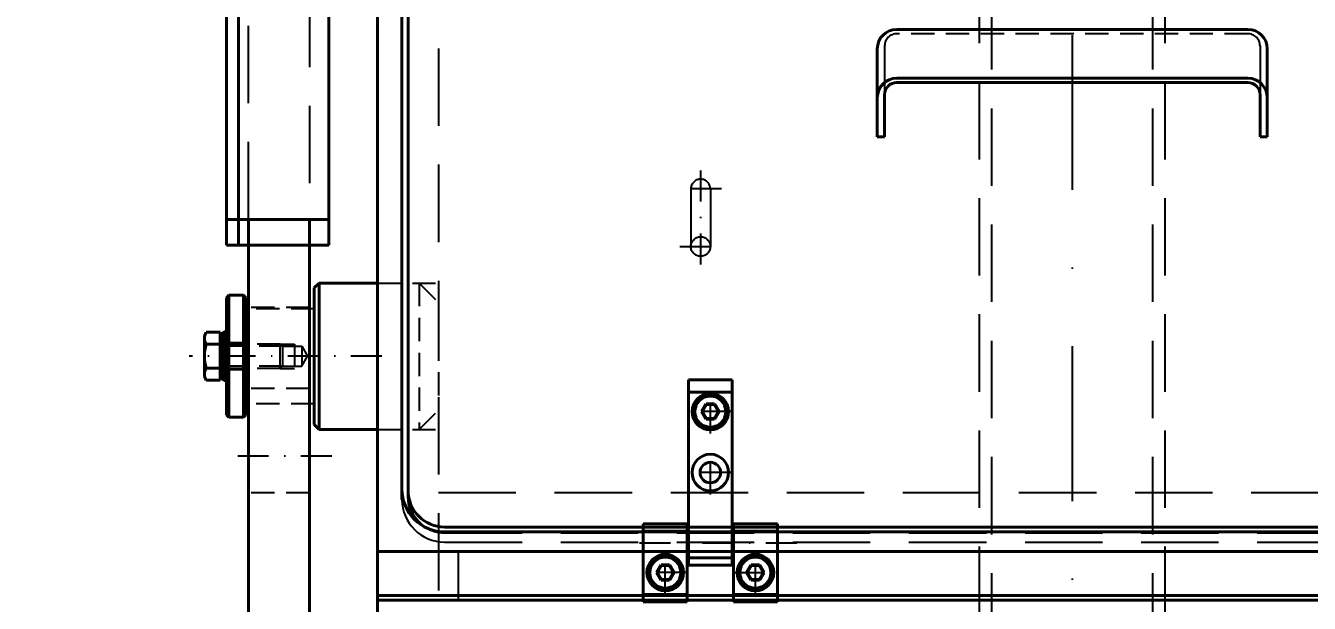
# Model space of a CAD drawing. Extents: x -5080 to -3891, y 5788 to 6629.
# Drawn here: x -4809.4 to -4704.1, y 6178.8 to 6226.2 of the extents above; entities that cross this region are included whole.
import ezdxf

# ---------------------------------------------------------------- set-up
doc = ezdxf.new("R2010")
doc.units = 0
doc.linetypes.add('STRICHPUNKT', pattern=[25.4, 12.7, -6.35, 0, -6.35])
doc.linetypes.add('VERDECKT', pattern=[9.525, 6.35, -3.175])
doc.layers.get('Defpoints').update_dxf_attribs({"linetype": 'CONTINUOUS'})
for name, color, linetype, lineweight in [('ACHSE', 150, 'STRICHPUNKT', 25), ('BEM', 6, 'CONTINUOUS', 25), ('VERDECKT', 2, 'VERDECKT', 25), ('VOLL_05', 7, 'CONTINUOUS', 40)]:
    doc.layers.add(name, color=color, linetype=linetype, lineweight=lineweight)
doc.styles.get("Standard").update_dxf_attribs({"font": 'romans.shx', "width": 0.6})
doc.dimstyles.get("Standard").update_dxf_attribs({"dimtxt": 4, "dimasz": 4, "dimexe": 1, "dimexo": 1, "dimgap": 1, "dimtad": 1, "dimdsep": 46, "dimtxsty": 'Standard', "dimcen": 0, "dimclrd": 256, "dimclre": 256, "dimclrt": 256, "dimazin": 0, "dimtfac": 1, "dimtmove": 0, "dimatfit": 3, "dimfxl": 0, "dimtolj": 1, "dimtzin": 0, "dimarcsym": 0})

# ---------------------------------------------------------------- blocks, each defined once
blk = doc.blocks.new('*D2')
at = {"layer": 'BEM', "lineweight": -2}
for p, q in [((-4724.53, 6522.56), (-4949.05, 6522.56)), ((-4948.05, 6021.06), (-4948.05, 6518.56)), ((-4927.36, 6017.06), (-4949.05, 6017.06))]:
    blk.add_line(p, q, dxfattribs=at)
at = {"layer": 'BEM'}
for points in [[(-4948.71, 6518.56), (-4947.38, 6518.56), (-4948.05, 6522.56)], [(-4948.71, 6021.06), (-4947.38, 6021.06), (-4948.05, 6017.06)]]:
    blk.add_solid(points, dxfattribs=at)
at = {"layer": 'Defpoints', "color": 0}
for p in [(-4948.05, 6522.56), (-4723.53, 6522.56), (-4926.36, 6017.06)]:
    blk.add_point(p, dxfattribs=at)
at = {"layer": 'BEM', "insert": (-4951.05, 6269.81), "char_height": 4, "attachment_point": 5, "rotation": 90}
blk.add_mtext('\\A1;2528', dxfattribs=at)

msp = doc.modelspace()

# ---------------------------------------------------------------- linework, layer by layer
at = {"layer": 'ACHSE'}
msp.add_line((-4723.5339, 6531.3908), (-4723.5339, 6010.6965), dxfattribs=at)
at = {"layer": 'ACHSE', "ltscale": 0.2}
for p, q in [((-4754.0339, 6214.2957), (-4754.0339, 6206.3417)), ((-4752.3207, 6212.7798), (-4755.7471, 6212.7798)), ((-4755.7471, 6208.055), (-4752.3207, 6208.055)), ((-4780.1895, 6199.0606), (-4796.0057, 6199.0606)), ((-4753.2339, 6192.7252), (-4753.2339, 6196.3252)), ((-4751.4339, 6194.5252), (-4755.0339, 6194.5252)), ((-4784.2943, 6190.8606), (-4792.7452, 6190.8606)), ((-4753.2339, 6187.7252), (-4753.2339, 6191.3252)), ((-4751.4339, 6189.5252), (-4755.0339, 6189.5252)), ((-4746.1447, 6183.7252), (-4759.8681, 6183.7252)), ((-4756.9339, 6179.5252), (-4756.9339, 6183.1252)), ((-4749.5339, 6179.5252), (-4749.5339, 6183.1252)), ((-4755.1339, 6181.3252), (-4758.7339, 6181.3252)), ((-4751.3339, 6181.3252), (-4747.7339, 6181.3252))]:
    msp.add_line(p, q, dxfattribs=at)
at = {"layer": 'VERDECKT'}
for p, q in [((-4731.1439, 6053.2784), (-4731.1439, 6260.5606)), ((-4730.1439, 6032.0606), (-4730.1439, 6260.5606)), ((-4716.9239, 6032.0606), (-4716.9239, 6260.5606)), ((-4715.9239, 6053.2784), (-4715.9239, 6260.5606)), ((-4786.1339, 6248.1729), (-4786.1339, 6210.2784)), ((-4791.1339, 6210.2784), (-4791.1339, 6241.4748)), ((-4775.5339, 6233.8186), (-4775.5339, 6161.0606)), ((-4738.9339, 6224.5006), (-4738.9339, 6220.5006)), ((-4708.1339, 6224.5006), (-4708.1339, 6220.5006)), ((-4754.8339, 6212.7798), (-4754.8339, 6208.055)), ((-4753.2339, 6212.7798), (-4753.2339, 6208.055)), ((-4775.5339, 6187.8939), (-4671.5339, 6187.8939)), ((-4775.0339, 6184.5806), (-4672.0339, 6184.5806)), ((-4775.0339, 6183.8206), (-4672.0339, 6183.8206)), ((-4773.9339, 6183.0606), (-4773.9339, 6179.0606))]:
    msp.add_line(p, q, dxfattribs=at)
at = {"layer": 'VERDECKT', "ltscale": 0.3}
for p, q in [((-4709.1339, 6225.5006), (-4737.9339, 6225.5006)), ((-4780.5339, 6205.0606), (-4775.5339, 6205.0606)), ((-4777.1339, 6205.0606), (-4775.5339, 6203.4606)), ((-4777.1339, 6205.0606), (-4777.1339, 6193.0606)), ((-4786.1339, 6203.0606), (-4791.1339, 6203.0606)), ((-4785.7339, 6202.9606), (-4791.1339, 6202.9606)), ((-4775.5339, 6203.4606), (-4775.5339, 6194.6606)), ((-4791.3339, 6200.1606), (-4792.9339, 6200.1606)), ((-4788.5179, 6200.0606), (-4792.9339, 6200.0606)), ((-4792.8914, 6199.8766), (-4792.9339, 6199.8988)), ((-4792.8914, 6200.0606), (-4792.8914, 6198.0606)), ((-4788.3339, 6199.8766), (-4792.8914, 6199.8766)), ((-4788.5179, 6198.0606), (-4788.5179, 6200.0606)), ((-4788.5179, 6200.0606), (-4788.3339, 6199.8766)), ((-4788.5179, 6200.0606), (-4787.3632, 6200.0606)), ((-4788.3339, 6199.8766), (-4788.3339, 6198.2446)), ((-4788.3339, 6199.8766), (-4786.7632, 6199.8766)), ((-4787.3632, 6200.0606), (-4787.3632, 6198.0606)), ((-4786.7632, 6199.8766), (-4786.7632, 6198.2446)), ((-4786.7632, 6199.8766), (-4786.2729, 6199.0606)), ((-4792.8914, 6198.2446), (-4792.9339, 6198.2223)), ((-4788.3339, 6198.2446), (-4792.8914, 6198.2446)), ((-4788.5179, 6198.0606), (-4788.3339, 6198.2446)), ((-4788.3339, 6198.2446), (-4786.7632, 6198.2446)), ((-4786.7632, 6198.2446), (-4786.2729, 6199.0606)), ((-4788.5179, 6198.0606), (-4792.9339, 6198.0606)), ((-4791.3339, 6197.9606), (-4792.9339, 6197.9606)), ((-4788.5179, 6198.0606), (-4787.3632, 6198.0606)), ((-4786.1339, 6196.4148), (-4791.1339, 6196.4148)), ((-4791.1339, 6195.1606), (-4791.3339, 6195.3606)), ((-4785.7339, 6195.1606), (-4791.1339, 6195.1606)), ((-4777.1339, 6193.0606), (-4775.5339, 6194.6606)), ((-4780.5339, 6193.0606), (-4775.5339, 6193.0606)), ((-4786.1339, 6187.8606), (-4791.1339, 6187.8606))]:
    msp.add_line(p, q, dxfattribs=at)
at = {"layer": 'VERDECKT'}
msp.add_circle((-4754.0339, 6208.055), 0.8, dxfattribs=at)
at = {"layer": 'VERDECKT', "ltscale": 0.3}
for centre, start, end in [((-4737.9339, 6224.5006), 90, 180), ((-4709.1339, 6224.5006), 0, 90)]:
    msp.add_arc(centre, 1, start, end, dxfattribs=at)
at = {"layer": 'VERDECKT'}
for centre, radius, start, end in [((-4754.0339, 6212.7798), 0.8, 0, 180), ((-4775.0339, 6187.3206), 3.5, 180, 270), ((-4775.0339, 6187.5806), 3, 236.849952, 270)]:
    msp.add_arc(centre, radius, start, end, dxfattribs=at)
at = {"layer": 'VOLL_05'}
for p, q in [((-4784.5339, 6248.0619), (-4784.5339, 6208.1787)), ((-4792.9339, 6247.0317), (-4792.9339, 6208.1787)), ((-4791.9339, 6247.2083), (-4791.9339, 6208.1787)), ((-4780.5339, 6235.0606), (-4780.5339, 6161.0606)), ((-4778.5339, 6230.7606), (-4778.5339, 6187.3206)), ((-4778.0339, 6230.8606), (-4778.0339, 6187.5806)), ((-4737.9339, 6225.8606), (-4709.1339, 6225.8606)), ((-4739.5339, 6224.2606), (-4739.5339, 6217.0606)), ((-4707.5339, 6224.2606), (-4707.5339, 6217.0606)), ((-4737.9339, 6221.8606), (-4709.1339, 6221.8606)), ((-4709.1339, 6221.5006), (-4737.9339, 6221.5006)), ((-4738.9339, 6220.5006), (-4738.9339, 6217.0606)), ((-4708.1339, 6220.5006), (-4708.1339, 6217.0606)), ((-4739.5339, 6217.0606), (-4738.9339, 6217.0606)), ((-4707.5339, 6217.0606), (-4708.1339, 6217.0606)), ((-4784.5339, 6210.2784), (-4792.9339, 6210.2784)), ((-4791.1339, 6210.2784), (-4791.1339, 6170.2784)), ((-4786.1339, 6210.2784), (-4786.1339, 6156.4146)), ((-4784.5339, 6208.1787), (-4792.9339, 6208.1787)), ((-4785.3339, 6205.0606), (-4785.7339, 6204.6606)), ((-4785.7339, 6204.6606), (-4785.7339, 6193.4606)), ((-4785.3339, 6193.0606), (-4785.3339, 6205.0606)), ((-4780.5339, 6205.0606), (-4785.3339, 6205.0606)), ((-4792.7339, 6204.0606), (-4792.9339, 6203.8606)), ((-4792.9339, 6203.8606), (-4792.9339, 6194.2606)), ((-4791.5339, 6204.0606), (-4792.7339, 6204.0606)), ((-4792.7339, 6194.0606), (-4792.7339, 6204.0606)), ((-4791.5339, 6204.0606), (-4791.3339, 6203.8606)), ((-4791.5339, 6204.0606), (-4791.5339, 6194.0606)), ((-4791.3339, 6203.8606), (-4791.3339, 6194.2606)), ((-4791.1339, 6202.9606), (-4791.3339, 6202.7606)), ((-4794.7428, 6200.5328), (-4794.7428, 6197.5883)), ((-4793.4614, 6201.0235), (-4794.598, 6201.0235)), ((-4793.4614, 6200.6118), (-4793.4614, 6201.0235)), ((-4793.4614, 6200.9081), (-4793.4614, 6197.0976)), ((-4793.3339, 6200.4606), (-4793.4614, 6200.4606)), ((-4793.1339, 6201.0606), (-4793.3339, 6200.8606)), ((-4793.3339, 6200.8606), (-4793.3339, 6197.2606)), ((-4793.3339, 6200.4606), (-4793.3339, 6197.6606)), ((-4793.1339, 6197.0606), (-4793.1339, 6201.0606)), ((-4792.9339, 6201.0606), (-4793.1339, 6201.0606)), ((-4792.9339, 6201.0606), (-4792.9339, 6197.0606)), ((-4793.4614, 6200.0421), (-4794.598, 6200.0421)), ((-4793.4614, 6198.0791), (-4794.598, 6198.0791)), ((-4793.3339, 6197.6606), (-4793.4614, 6197.6606)), ((-4793.4614, 6197.3938), (-4793.4614, 6197.0976)), ((-4793.3339, 6197.2606), (-4793.1339, 6197.0606)), ((-4793.4614, 6197.0976), (-4794.598, 6197.0976)), ((-4792.9339, 6197.0606), (-4793.1339, 6197.0606)), ((-4751.4339, 6197.1252), (-4755.0339, 6197.1252)), ((-4755.0339, 6197.1252), (-4755.0339, 6181.9252)), ((-4751.4339, 6196.1252), (-4755.0339, 6196.1252)), ((-4751.4339, 6197.1252), (-4751.4339, 6181.9252)), ((-4792.7339, 6194.0606), (-4792.9339, 6194.2606)), ((-4791.5339, 6194.0606), (-4792.7339, 6194.0606)), ((-4791.5339, 6194.0606), (-4791.3339, 6194.2606)), ((-4785.3339, 6193.0606), (-4785.7339, 6193.4606)), ((-4780.5339, 6193.0606), (-4785.3339, 6193.0606)), ((-4775.0339, 6185.0606), (-4672.0339, 6185.0606)), ((-4775.0339, 6184.6606), (-4672.0339, 6184.6606)), ((-4758.7339, 6185.3252), (-4755.1339, 6185.3252)), ((-4758.7339, 6178.9252), (-4758.7339, 6185.3252)), ((-4758.7339, 6184.7252), (-4755.1339, 6184.7252)), ((-4755.1339, 6185.3252), (-4755.1339, 6178.9252)), ((-4747.7339, 6185.3252), (-4751.3339, 6185.3252)), ((-4751.3339, 6185.3252), (-4751.3339, 6178.9252)), ((-4747.7339, 6184.7252), (-4751.3339, 6184.7252)), ((-4747.7339, 6178.9252), (-4747.7339, 6185.3252)), ((-4780.5339, 6183.0606), (-4666.5339, 6183.0606)), ((-4751.4339, 6182.5252), (-4755.0339, 6182.5252)), ((-4751.4339, 6181.9252), (-4755.0339, 6181.9252)), ((-4780.5339, 6179.4606), (-4666.5339, 6179.4606)), ((-4755.1339, 6179.5252), (-4758.7339, 6179.5252)), ((-4747.7339, 6179.5252), (-4751.3339, 6179.5252)), ((-4780.5339, 6179.0606), (-4666.5339, 6179.0606)), ((-4755.1339, 6178.9252), (-4758.7339, 6178.9252)), ((-4747.7339, 6178.9252), (-4751.3339, 6178.9252))]:
    msp.add_line(p, q, dxfattribs=at)
at = {"layer": 'VOLL_05', "color": 7, "linetype": 'Continuous', "lineweight": 50}
for p, q in [((-4753.9269, 6194.5257), (-4753.5803, 6195.1254)), ((-4753.5803, 6195.1254), (-4752.8875, 6195.1254)), ((-4752.8875, 6195.1254), (-4752.5409, 6194.5247)), ((-4753.5803, 6193.925), (-4753.9269, 6194.5257)), ((-4752.5409, 6194.5247), (-4752.8875, 6193.925)), ((-4752.8875, 6193.925), (-4753.5803, 6193.925)), ((-4757.6269, 6181.3257), (-4757.2803, 6181.9254)), ((-4757.2803, 6181.9254), (-4756.5875, 6181.9254)), ((-4756.5875, 6181.9254), (-4756.2409, 6181.3247)), ((-4750.2269, 6181.3257), (-4749.8803, 6181.9254)), ((-4749.8803, 6181.9254), (-4749.1875, 6181.9254)), ((-4749.1875, 6181.9254), (-4748.8409, 6181.3247)), ((-4757.2803, 6180.725), (-4757.6269, 6181.3257)), ((-4756.5875, 6180.725), (-4757.2803, 6180.725)), ((-4756.2409, 6181.3247), (-4756.5875, 6180.725)), ((-4749.8803, 6180.725), (-4750.2269, 6181.3257)), ((-4749.1875, 6180.725), (-4749.8803, 6180.725)), ((-4748.8409, 6181.3247), (-4749.1875, 6180.725))]:
    msp.add_line(p, q, dxfattribs=at)
at = {"layer": 'VOLL_05'}
for centre, radius in [((-4753.2339, 6194.5252), 1.5), ((-4753.2339, 6189.5252), 1.5), ((-4753.2339, 6189.5252), 0.84), ((-4756.9339, 6181.3252), 1.5), ((-4749.5339, 6181.3252), 1.5)]:
    msp.add_circle(centre, radius, dxfattribs=at)
at = {"layer": 'VOLL_05', "color": 7, "linetype": 'Continuous', "lineweight": 50}
for centre in [(-4753.2339, 6194.5252), (-4756.9339, 6181.3252), (-4749.5339, 6181.3252)]:
    msp.add_circle(centre, 1.3, dxfattribs=at)
at = {"layer": 'VOLL_05'}
for centre, radius, start, end in [((-4737.9339, 6224.2606), 1.6, 90, 180), ((-4709.1339, 6224.2606), 1.6, 0, 90), ((-4737.9339, 6220.2606), 1.6, 90, 180), ((-4737.9339, 6220.5006), 1, 90, 180), ((-4709.1339, 6220.2606), 1.6, 0, 90), ((-4709.1339, 6220.5006), 1, 0, 90), ((-4793.8385, 6200.5328), 0.9043, 147.13278, 212.86722), ((-4791.3428, 6199.0606), 3.4, 163.22135, 196.77865), ((-4793.8385, 6197.5883), 0.9043, 147.13278, 212.86722), ((-4775.0339, 6188.1606), 3.5, 180, 270), ((-4775.0339, 6188.0606), 3, 180, 270), ((-4775.0339, 6187.5806), 3, 180, 236.849952)]:
    msp.add_arc(centre, radius, start, end, dxfattribs=at)

# ---------------------------------------------------------------- dimensions: what is measured, and where the dimension line sits
at = {"layer": 'BEM'}
dim = msp.add_linear_dim(base=(-4948.0476, 6522.5606), p1=(-4926.3629, 6017.0606), p2=(-4723.5339, 6522.5606), angle=90, text='2528', dimstyle='Standard', override={"dimlfac": 5}, dxfattribs=at)
dim.commit()
dim.dimension.update_dxf_attribs({"geometry": '*D2', "text_midpoint": (-4951.0476, 6269.8106)})

doc.saveas('drawing.dxf')
